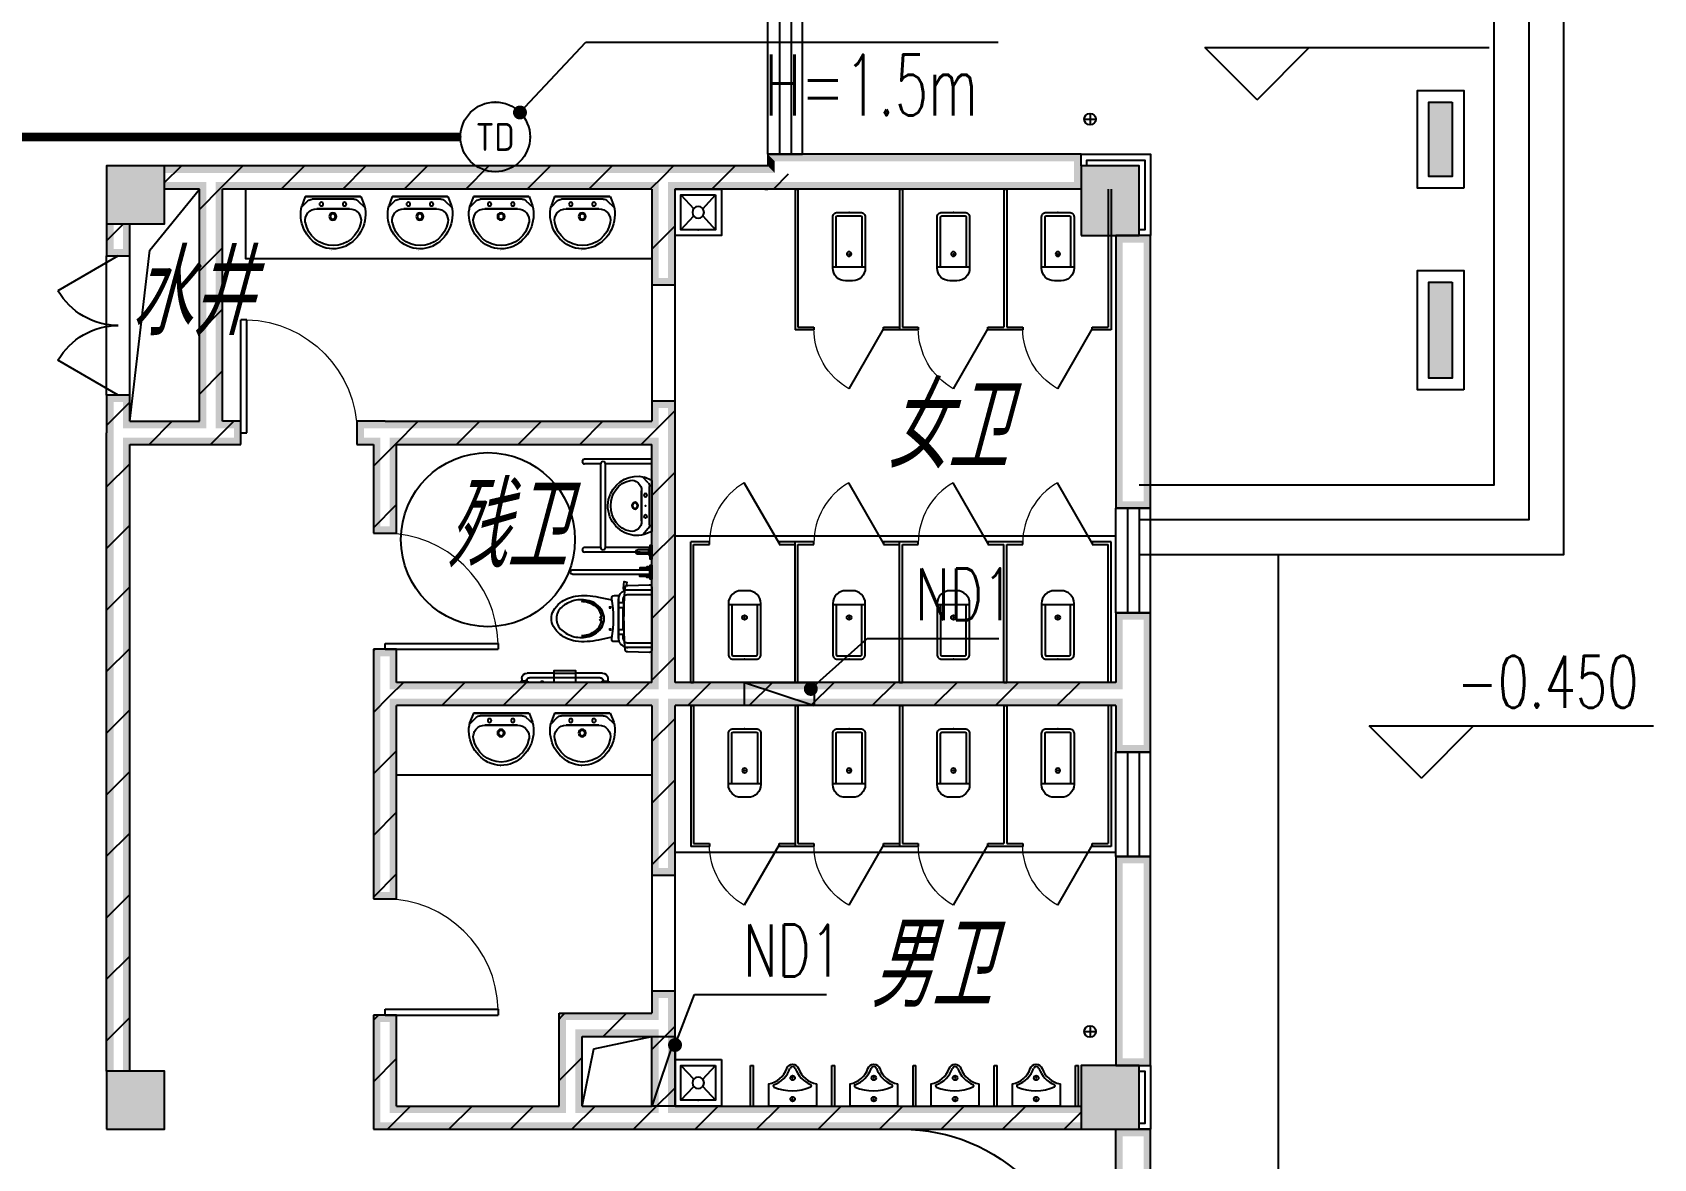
# Model space of a CAD drawing. Extents: x 1241380 to 1952554, y 1012187 to 1766051.
# Drawn here: x 1676225 to 1690201, y 1235769 to 1245471 of the extents above; entities that cross this region are included whole.
import ezdxf
from ezdxf.enums import TextEntityAlignment as Align

# ---------------------------------------------------------------- set-up
doc = ezdxf.new("R2010")
doc.units = 0
for name, color, linetype in [('1-建筑底图', 8, 'Continuous'), ('DIM-通讯', 3, 'Continuous'), ('EQUIP-通讯', 3, 'Continuous'), ('PUB_HATCH', 8, 'Continuous'), ('WIRE-综合布线', 5, 'Continuous'), ('厨卫', 252, 'Continuous'), ('排水', 153, 'Continuous')]:
    doc.layers.add(name, color=color, linetype=linetype)
doc.styles.add('_TCH_DIM', font='SIMPLEX', dxfattribs={"bigfont": 'GBCBIG'})
doc.styles.add('_TEL_ATTDEF', font='GBENOR', dxfattribs={"width": 0.8, "height": 3, "bigfont": 'GBCBIG'})
doc.styles.add('_TEL_DIM', font='SIMPLEX', dxfattribs={"width": 0.8, "height": 3.5, "bigfont": 'HZTXT'})
doc.styles.get("Standard").update_dxf_attribs({"font": 'gbeitc.shx', "bigfont": 'gbcbig.shx'})
doc.linetypes.add('JIEDI', pattern='A,1.25,-0.25,0.25,-0.25,0.625,["/",Standard,S=0.6,R=0,X=0,Y=-0.3],0.625,-0.25,0.25,-0.25', length=4)
pattern_1 = [(45, (-636285.87, -718395.4), (-265.16515, 265.16515), [])]

# ---------------------------------------------------------------- blocks, each defined once
blk = doc.blocks.new('$lvtry$00000202')
at = {"color": 0}
for p, q in [((-110, -40, 0), (-110, -470, 0)), ((100, -30, 0), (-100, -30, 0)), ((110, -470, 0), (110, -40, 0)), ((140, -470, 0), (-140, -470, 0))]:
    blk.add_line(p, q, dxfattribs=at)
at = {"color": 0, "elevation": 0}
blk.add_lwpolyline([(140, -40, 0.414214), (100, 0), (-100, 0, 0.414214), (-140, -40), (-140, -480, 0.414214), (-30, -590), (30, -590, 0.414214), (140, -480)], format="xyb", close=True, dxfattribs=at)
at = {"color": 0}
blk.add_circle((0, -359, 0), 20, dxfattribs=at)
for centre, start, end in [((-100, -40, 0), 90, 180), ((100, -40, 0), 0, 90)]:
    blk.add_arc(centre, 10, start, end, dxfattribs=at)
for p in [(0, 0, 0), (0, -359, 0)]:
    blk.add_point(p, dxfattribs=at)
blk = doc.blocks.new('$TCHSYS$APDOOR2D')
blk.add_line((0.5, 0), (0, 0.866))
at = {"lineweight": 13}
blk.add_arc((0.5, 0), 1, 120, 180, dxfattribs=at)
blk = doc.blocks.new('$lvtry$00000191')
for p, q in [((-150, -150), (-39, -269)), ((39, -269), (150, -150)), ((-150, -450), (-39, -331)), ((39, -331), (150, -450))]:
    blk.add_line(p, q)
for points in [[(200, -500), (200, -100), (-200, -100), (-200, -500)], [(150, -450), (150, -150), (-150, -150), (-150, -450)]]:
    blk.add_lwpolyline(points, close=True)
blk.add_circle((0, -300), 50)
blk.add_point((0, -150))
blk = doc.blocks.new('A$C1C523CE6')
at = {"layer": '厨卫'}
for p, q in [((302, 1130), (302, 958)), ((931, 1111), (931, 450, 0)), ((971, 1111), (931, 1111)), ((971, 450, 0), (971, 1111)), ((1105, 1102), (1090, 1117)), ((1160, 1117), (1145, 1102)), ((456, 884), (645, 884)), ((11, 760), (1, 760)), ((11, 700), (1, 700)), ((11, 700), (11, 760)), ((36, 750), (11, 750)), ((16, 710), (11, 710)), ((81, 705), (81, 475, 0)), ((467, 770), (444, 770)), ((456, 781), (456, 758)), ((634, 770), (657, 770)), ((645, 781), (645, 758)), ((41, 685), (41, 475, 0)), ((41, 475), (41, 285)), ((81, 285), (81, 475)), ((951, 430, 0), (951, 430, 0)), ((41, 285, 0), (41, 75, 0)), ((81, 285, 0), (81, 55, 0)), ((11, 60, 0), (1, 60, 0)), ((11, 0, 0), (1, 0, 0)), ((11, 60, 0), (11, 0, 0)), ((16, 50, 0), (11, 50, 0)), ((16, 50, 0), (11, 50, 0)), ((36, 10, 0), (11, 10, 0))]:
    blk.add_line(p, q, dxfattribs=at)
for points in [[(819, 1130), (282, 1130, 0.421203), (259, 1107), (264, 922, 0.384529), (285, 900, 0.020097), (551, 890, 0.020097), (816, 900, 0.384529), (837, 922), (842, 1107, 0.421203)], [(1125, 993), (1125, 993, 0.414214), (1145, 1013), (1145, 1102), (1105, 1102), (1105, 1013, 0.414214)], [(749, 844), (352, 844), (352, 807, 0.472458), (379, 784, -0.097656), (722, 784, 0.472458), (749, 807)], [(551, 307, -0.221073), (451, 353, -0.102493), (395, 459, -0.121565), (397, 590, -0.187395), (480, 701, -0.126952), (551, 719, -0.126952), (621, 701, -0.187395), (704, 590, -0.121565), (706, 459, -0.102493), (650, 353, -0.221073)]]:
    blk.add_lwpolyline(points, format="xyb", close=True, dxfattribs=at)
for points in [[(354, 895, -0.203745), (342, 924), (342, 1130)], [(747, 895, 0.203745), (759, 924), (759, 1130)], [(795, 898, 0.081906), (799, 924), (799, 1130)], [(302, 958), (302, 913), (302, 924, 0.081902), (306, 898)], [(306, 898, 0.32142), (382, 844), (719, 844, 0.300027), (793, 893)], [(352, 898, 0.216674), (382, 884), (414, 884)], [(687, 884), (719, 884, 0.194092), (747, 895)], [(793, 893, 0.019656), (795, 898)], [(390, 786), (366, 671, 0.088113), (356, 473, 0.124068), (415, 339, 0.086475), (483, 282, 0.130408), (551, 265, 0.130408), (618, 282, 0.086475), (686, 339, 0.124068), (745, 473, 0.088113), (735, 671), (712, 786)], [(404, 524, -0.134007), (437, 632, -0.213245), (522, 694, 0.668461), (518, 710, 0.205105), (426, 639, 0.136377), (394, 524)], [(707, 524, 0.136377), (675, 639, 0.205105), (583, 710, 0.668461), (579, 694, -0.213245), (664, 632, -0.134007), (697, 524)], [(556, 683), (569, 689, 0.801198), (570, 693, 0.05862), (551, 695, 0.05862), (531, 693, 0.801198), (532, 689), (545, 683)]]:
    blk.add_lwpolyline(points, format="xyb", dxfattribs=at)
for points in [[(891, 1130), (891, 1117), (1011, 1117), (1011, 1130)], [(1062, 1130), (1062, 1117), (1183, 1117), (1183, 1130)], [(913, 1087), (913, 1100), (905, 1100), (905, 1087)], [(926, 1027), (926, 1117), (913, 1117), (913, 1027)], [(975, 1027), (975, 1117), (989, 1117), (989, 1027)], [(989, 1087), (989, 1100), (997, 1100), (997, 1087)], [(456, 844), (456, 888), (414, 888), (414, 844)], [(645, 844), (645, 888), (687, 888), (687, 844)]]:
    blk.add_lwpolyline(points, close=True, dxfattribs=at)
for points in [[(780, 897), (814, 885), (869, 892), (866, 915), (834, 910)], [(1, 475), (101, 475), (101, 285), (1, 285)]]:
    blk.add_lwpolyline(points, dxfattribs=at)
at = {"layer": '厨卫', "const_width": 20}
blk.add_lwpolyline([(1, 174, 0.39926), (10, 184, 0.39926), (1, 194, 0.39926)], format="xyb", dxfattribs=at)
at = {"layer": '厨卫'}
for centre, radius, start, end in [((16, 685), 25, 0, 90), ((36, 705), 45, 0, 90), ((951, 450, 0), 20, 180.0006, 270.0006), ((951, 450, 0), 20, 269.9999, 0), ((16, 75, 0), 25, 270, 0), ((36, 55, 0), 45, 270, 0)]:
    blk.add_arc(centre, radius, start, end, dxfattribs=at)
blk = doc.blocks.new('x-cw$0$$lvtry$00000178')
for p, q in [((-240, 0), (-270, -79)), ((240, 0), (-240, 0)), ((-237, 0), (239, 0)), ((240, 0), (270, -79)), ((-213, -36), (-271, -91)), ((-179, -23), (181, -23)), ((-141, -105), (141, -105)), ((141, -105), (-141, -105)), ((217, -37), (274, -95))]:
    blk.add_line(p, q)
for centre, radius in [((-99, -65), 16.3), ((2, -172), 31.6), ((101, -65), 16.3)]:
    blk.add_circle(centre, radius)
at = {"lineweight": 13}
blk.add_circle((2, -172), 23, dxfattribs=at)
for centre, radius, start, end in [((28, -152), 307, 166.1751, 244.7296), ((-141, -205), 100, 90, 190.5602), ((-179, -73), 50, 90, 133.181), ((-28, -152), 307, 297.0639, 13.8249), ((141, -205), 100, 349.4398, 90), ((181, -73), 50, 44.5607, 90), ((0, -179), 243, 190.5602, 349.4398), ((0, -201), 250, 245.8071, 296.4628)]:
    blk.add_arc(centre, radius, start, end)
blk.add_point((1, -65, 0))
blk = doc.blocks.new('A$C581F44C0')
at = {"layer": '厨卫'}
for p, q in [((0, 600, 0), (0, 20, 0)), ((40, 600, 0), (0, 600, 0)), ((40, 600, 0), (40, 200, 0)), ((760, 600, 0), (760, 200, 0)), ((800, 600, 0), (760, 600, 0)), ((800, 600, 0), (800, 600, 0)), ((800, 500, 0), (800, 600, 0)), ((800, 500, 0), (800, 20, 0)), ((20, 180, 0), (20, 180, 0)), ((760, 200, 0), (40, 200, 0)), ((760, 160, 0), (40, 160, 0)), ((40, 160, 0), (40, 20, 0)), ((760, 160, 0), (760, 20, 0)), ((780, 180, 0), (780, 180, 0)), ((20, 0, 0), (20, 0, 0)), ((780, 0, 0), (780, 0, 0))]:
    blk.add_line(p, q, dxfattribs=at)
for centre, start, end in [((40, 180, 0), 90, 180), ((40, 180, 0), 180, 270), ((760, 180, 0), 0, 90), ((760, 180, 0), 270, 0), ((20, 20, 0), 180, 270), ((20, 20, 0), 270, 0), ((780, 20, 0), 180, 270), ((780, 20, 0), 270, 0)]:
    blk.add_arc(centre, 20, start, end, dxfattribs=at)
at = {"layer": '厨卫', "xscale": -0.9156193895870736, "yscale": 0.8407079646017699}
blk.add_blockref('x-cw$0$$lvtry$00000178', (402, 600), dxfattribs=at)
blk = doc.blocks.new('_E6')
for p, q in [((240, 0), (-240, 0)), ((-237, 0), (239, 0)), ((240, 0), (270, -79)), ((-213, -36), (-271, -91)), ((-240, 0), (-270, -79)), ((-179, -23), (181, -23)), ((141, -105), (-141, -105)), ((-141, -105), (141, -105)), ((217, -37), (274, -95))]:
    blk.add_line(p, q)
for centre, radius in [((-99, -65), 16.3), ((101, -65), 16.3), ((2, -172), 31.6), ((2, -172), 23)]:
    blk.add_circle(centre, radius)
for centre, radius, start, end in [((28, -152), 307, 166.1751, 244.7296), ((-141, -205), 100, 90, 190.5602), ((-179, -73), 50, 90, 133.181), ((-28, -152), 307, 297.0639, 13.8249), ((141, -205), 100, 349.4398, 90), ((181, -73), 50, 44.5607, 90), ((0, -179), 243, 190.5602, 349.4398), ((0, -201), 250, 245.8071, 296.4628), ((28, -152), 307, 266.589, 266.5936)]:
    blk.add_arc(centre, radius, start, end)
at = {"width": 0.8, "flags": 9}
for tag in ['XSIZE', 'YSIZE']:
    blk.add_attdef(tag, (0, 0), '', height=0.5, dxfattribs=at)
blk = doc.blocks.new('ng')
at = {"layer": '排水'}
for p, q in [((346041, 781408), (346041, 781308)), ((345991, 781358), (346091, 781358))]:
    blk.add_line(p, q, dxfattribs=at)
blk.add_circle((346041, 781358), 50, dxfattribs=at)
blk = doc.blocks.new('雨水管')
at = {"layer": '排水'}
for p in [(695245, -95028), (695245, -102889)]:
    blk.add_blockref('ng', p, dxfattribs=at)
blk = doc.blocks.new('_FZH')
blk.add_lwpolyline([(-0.5, -0.5), (0.5, -0.5), (0.5, 0.5), (-0.5, 0.5)], close=True)
at = {"layer": 'PUB_HATCH'}
blk.add_solid([(-0.5, -0.5), (0.5, -0.5), (-0.5, 0.5), (0.5, 0.5)], dxfattribs=at)
blk = doc.blocks.new('nd1')
blk.add_lwpolyline([(0, 200), (600, 200), (600, 0), (0, 0)], close=True)
blk.add_lwpolyline([(0, 0), (0, 200), (600, 0)])
blk.add_solid([(0, 0), (0, 200), (600, 0), (0, 0)])
blk = doc.blocks.new('$WINLIB2D$00000001')
at = {"color": 0}
for points in [[(-0.5, 0.5), (-0.5, -0.5)], [(-0.5, 0.5), (0.5, 0.5)], [(0.5, -0.5), (0.5, 0.5)], [(0.5, 0.1667), (-0.5, 0.1667)], [(0.5, -0.1667), (-0.5, -0.1667)], [(-0.5, -0.5), (0.5, -0.5)]]:
    blk.add_lwpolyline(points, dxfattribs=at)
blk = doc.blocks.new('$DorLib2D$00000001')
at = {"color": 0}
for p, q in [((0.45, 0.975), (0.5, 0.975)), ((0.45, 0), (0.45, 0.975)), ((0.5, 0), (0.5, 0.975)), ((0.5, 0), (0.45, 0))]:
    blk.add_line(p, q, dxfattribs=at)
at = {"color": 0, "lineweight": 13}
blk.add_arc((0.475, 0), 0.975, 91.4693, 180, dxfattribs=at)
blk = doc.blocks.new('$DorLib2D$00000231')
at = {"color": 0}
for p, q in [((-0.5, 0), (-0.25, 0.433)), ((0.5, 0), (0.25, 0.433))]:
    blk.add_line(p, q, dxfattribs=at)
for centre, start, end in [((-0.5, 0), 0, 60), ((0.5, 0), 120, 180)]:
    blk.add_arc(centre, 0.5, start, end, dxfattribs=at)
blk = doc.blocks.new('$lvtry$00000222')
at = {"color": 0, "elevation": 0}
blk.add_lwpolyline([(-205, -191), (-205, 0), (205, 0), (205, -191, 0.268068), (51, -323, -0.317765), (0, -360, -0.317765), (-51, -323, 0.268068)], format="xyb", close=True, dxfattribs=at)
at = {"color": 0}
for centre in [(0, -60, 0), (0, -242, 0)]:
    blk.add_circle(centre, 20, dxfattribs=at)
for centre, radius, start, end in [((5, -526, 0), 395, 66.6675, 114.1084), ((-152, -175, 0), 10, 114.1084, 248.1394), ((-243, -401, 0), 233, 19.2639, 68.1394), ((243, -401, 0), 233, 110.4941, 160.7361), ((158, -173, 0), 10, 290.4941, 66.6675), ((0, -316, 0), 24, 199.2639, 269.4998), ((0, -316, 0), 24, 270.5002, 340.7361)]:
    blk.add_arc(centre, radius, start, end, dxfattribs=at)
for p in [(0, -60, 0), (0, -242, 0)]:
    blk.add_point(p, dxfattribs=at)
blk = doc.blocks.new('1-一层建筑底图')
at = {"layer": '1-建筑底图'}
for points in [[(106600, 41650), (106100, 41650), (106160, 41590), (106540, 41590)], [(106100, 41650), (106100, 41150), (106160, 41210), (106160, 41590)], [(106600, 41150), (106600, 41650), (106540, 41590), (106540, 41210)], [(106600, 41650), (106600, 41590), (107000, 41590), (107000, 41650)], [(110900, 41650), (107000, 41650), (107000, 41590), (110900, 41590)], [(111800, 41650), (110900, 41650), (110900, 41590), (111860, 41590)], [(112100, 41750), (111800, 41750), (111860, 41690), (112040, 41690)], [(111800, 41750), (111800, 41650), (111860, 41590), (111860, 41690)], [(114500, 41750), (112100, 41750), (112040, 41690), (114500, 41690)], [(114500, 41450), (114500, 41750), (114440, 41750), (114440, 41450)], [(115000, 41650), (114500, 41650), (114560, 41590), (114940, 41590)], [(114500, 41650), (114500, 41050), (114560, 41110), (114560, 41590)], [(115000, 41050), (115000, 41650), (114940, 41590), (114940, 41110)], [(106600, 41510), (106600, 41450), (106900, 41450), (106960, 41510)], [(106900, 39450), (106900, 41450), (106960, 41510), (106960, 39390)], [(107100, 39450), (107100, 41450), (107040, 41510), (107040, 39390)], [(110800, 41450), (107100, 41450), (107040, 41510), (110860, 41510)], [(110800, 41450), (110800, 40624), (110860, 40684), (110860, 41510)], [(111000, 40624), (111000, 41450), (110940, 41510), (110940, 40684)], [(112000, 41450), (111000, 41450), (110940, 41510), (112000, 41510)], [(114500, 41450), (114500, 41510), (112000, 41510), (112000, 41450)], [(106100, 41150), (106600, 41150), (106540, 41210), (106160, 41210)], [(106160, 41150), (106100, 41150), (106100, 40875), (106160, 40935)], [(106300, 41150), (106240, 41150), (106240, 40935), (106300, 40875)], [(114500, 41050), (115000, 41050), (114940, 41110), (114560, 41110)], [(114800, 41050), (114800, 38700), (114860, 38760), (114860, 40990)], [(115100, 41050), (114800, 41050), (114860, 40990), (115040, 40990)], [(115100, 38700), (115100, 41050), (115040, 40990), (115040, 38760)], [(106100, 40875), (106300, 40875), (106240, 40935), (106160, 40935)], [(110800, 40624), (111000, 40624), (110940, 40684), (110860, 40684)], [(106300, 39675), (106100, 39675), (106160, 39615), (106240, 39615)], [(106100, 39675), (106100, 39350), (106160, 39350), (106160, 39615)], [(106300, 39450), (106300, 39675), (106240, 39615), (106240, 39390)], [(111000, 39624), (110800, 39624), (110860, 39564), (110940, 39564)], [(110800, 39624), (110800, 39450), (110860, 39390), (110860, 39564)], [(111000, 39350), (111000, 39624), (110940, 39564), (110940, 39350)], [(106300, 39450), (106900, 39450), (106960, 39390), (106240, 39390)], [(107258, 39450), (107100, 39450), (107040, 39390), (107198, 39390)], [(107258, 39250), (107258, 39450), (107198, 39390), (107198, 39310)], [(108500, 39450), (108258, 39450), (108318, 39390), (108500, 39390)], [(108258, 39450), (108258, 39250), (108318, 39310), (108318, 39390)], [(108500, 39450), (110800, 39450), (110860, 39390), (108500, 39390)], [(106100, 33850), (106160, 33850), (106160, 39350), (106100, 39350)], [(106300, 39250), (107000, 39250), (107000, 39310), (106240, 39310)], [(106240, 33850), (106300, 33850), (106300, 39250), (106240, 39310)], [(107000, 39250), (107258, 39250), (107198, 39310), (107000, 39310)], [(108258, 39250), (108400, 39250), (108460, 39310), (108318, 39310)], [(108400, 39250), (108400, 38486), (108460, 38546), (108460, 39310)], [(108600, 39250), (110800, 39250), (110860, 39310), (108540, 39310)], [(108600, 38486), (108600, 39250), (108540, 39310), (108540, 38546)], [(110800, 37200), (110800, 39250), (110860, 39310), (110860, 37140)], [(111000, 37200), (111000, 39350), (110940, 39350), (110940, 37140)], [(114800, 38700), (115100, 38700), (115040, 38760), (114860, 38760)], [(108400, 38486), (108600, 38486), (108540, 38546), (108460, 38546)], [(115100, 37800), (114800, 37800), (114860, 37740), (115040, 37740)], [(114800, 37800), (114800, 37200), (114860, 37140), (114860, 37740)], [(115100, 37100), (115100, 37800), (115040, 37740), (115040, 37100)], [(108600, 37486), (108400, 37486), (108460, 37426), (108540, 37426)], [(108400, 37486), (108400, 37100), (108460, 37100), (108460, 37426)], [(108600, 37200), (108600, 37486), (108540, 37426), (108540, 37140)], [(110800, 37200), (108600, 37200), (108540, 37140), (110860, 37140)], [(114800, 37200), (111000, 37200), (110940, 37140), (114860, 37140)], [(108400, 37100), (108400, 35334), (108460, 35394), (108460, 37100)], [(108600, 35334), (108600, 37000), (108540, 37060), (108540, 35394)], [(110800, 37000), (108600, 37000), (108540, 37060), (110860, 37060)], [(110800, 37000), (110800, 35540), (110860, 35600), (110860, 37060)], [(111000, 35540), (111000, 37000), (110940, 37060), (110940, 35600)], [(114800, 37000), (111000, 37000), (110940, 37060), (114860, 37060)], [(114800, 37000), (114800, 36600), (114860, 36660), (114860, 37060)], [(115100, 36600), (115100, 37100), (115040, 37100), (115040, 36660)], [(114800, 36600), (115100, 36600), (115040, 36660), (114860, 36660)], [(115100, 35700), (114800, 35700), (114860, 35640), (115040, 35640)], [(114800, 35700), (114800, 33900), (114860, 33960), (114860, 35640)], [(115100, 33900), (115100, 35700), (115040, 35640), (115040, 33960)], [(110800, 35540), (111000, 35540), (110940, 35600), (110860, 35600)], [(108400, 35334), (108600, 35334), (108540, 35394), (108460, 35394)], [(111000, 34540), (110800, 34540), (110860, 34480), (110940, 34480)], [(110800, 34540), (110800, 34350), (110860, 34290), (110860, 34480)], [(111000, 34250), (111000, 34540), (110940, 34480), (110940, 34250)], [(108600, 34334), (108400, 34334), (108460, 34274), (108540, 34274)], [(108400, 34334), (108400, 33350), (108460, 33410), (108460, 34274)], [(108600, 33550), (108600, 34334), (108540, 34274), (108540, 33490)], [(110000, 33550), (110000, 34350), (110060, 34290), (110060, 33490)], [(110000, 34350), (110800, 34350), (110860, 34290), (110060, 34290)], [(111000, 33550), (111000, 34250), (110940, 34250), (110940, 33490)], [(110200, 33550), (110200, 34150), (110140, 34210), (110140, 33490)], [(110200, 34150), (110800, 34150), (110860, 34210), (110140, 34210)], [(110800, 33550), (110800, 34150), (110860, 34210), (110860, 33490)], [(106600, 33850), (106100, 33850), (106160, 33790), (106540, 33790)], [(106100, 33850), (106100, 33350), (106160, 33410), (106160, 33790)], [(106600, 33350), (106600, 33850), (106540, 33790), (106540, 33410)], [(115000, 33900), (114500, 33900), (114560, 33840), (114940, 33840)], [(114500, 33900), (114500, 33350), (114560, 33410), (114560, 33840)], [(114800, 33900), (115100, 33900), (115040, 33960), (114860, 33960)], [(115000, 33350), (115000, 33900), (114940, 33840), (114940, 33410)], [(108600, 33550), (110000, 33550), (110060, 33490), (108540, 33490)], [(110200, 33550), (110800, 33550), (110860, 33490), (110140, 33490)], [(114500, 33490), (114500, 33550), (111000, 33550), (110940, 33490)], [(106100, 33350), (106600, 33350), (106540, 33410), (106160, 33410)], [(108400, 33350), (110100, 33350), (110100, 33410), (108460, 33410)], [(110100, 33350), (110900, 33350), (110900, 33410), (110100, 33410)], [(114500, 33350), (114500, 33410), (110900, 33410), (110900, 33350)], [(114500, 33350), (115000, 33350), (114940, 33410), (114560, 33410)], [(114800, 30500), (114860, 30500), (114860, 33350), (114800, 33350)], [(115000, 33350), (114800, 33350), (114800, 33290), (115100, 33290), (115100, 33350)], [(115100, 30500), (115100, 33350), (115040, 33350), (115040, 30500)]]:
    blk.add_hatch(color=8, dxfattribs=at).paths.add_polyline_path(points)
h = blk.add_hatch(dxfattribs=at)
h.set_pattern_fill('普通砖', color=8, scale=150, style=0)
h.set_pattern_definition(pattern_1)
h.paths.add_polyline_path([(106600, 41650), (106600, 41450), (106900, 41450), (106960, 41510), (107000, 41517), (107000, 41650)])
h = blk.add_hatch(dxfattribs=at)
h.set_pattern_fill('普通砖', color=8, scale=150, style=0)
h.set_pattern_definition(pattern_1)
h.paths.add_polyline_path([(110900, 41517), (110900, 41650), (107000, 41650), (107000, 41517), (107040, 41510), (107100, 41450), (110800, 41450), (110860, 41510)])
h = blk.add_hatch(dxfattribs=at)
h.set_pattern_fill('普通砖', color=8, scale=150, style=0)
h.set_pattern_definition(pattern_1)
h.paths.add_polyline_path([(111967, 41617), (111860, 41590), (111800, 41650), (110900, 41650), (110900, 41517), (110940, 41510), (111000, 41450), (112000, 41450), (112000, 41510)])
h = blk.add_hatch(dxfattribs=at)
h.set_pattern_fill('普通砖', color=8, scale=150, style=0)
h.set_pattern_definition(pattern_1)
h.paths.add_polyline_path([(107000, 39383), (107040, 39390), (107100, 39450), (107100, 41450), (107040, 41510), (107000, 41517), (106960, 41510), (106900, 41450), (106900, 39450), (106960, 39390)])
h = blk.add_hatch(dxfattribs=at)
h.set_pattern_fill('普通砖', color=8, scale=150, style=0)
h.set_pattern_definition(pattern_1)
h.paths.add_polyline_path([(110860, 41510), (110800, 41450), (110800, 40624), (111000, 40624), (111000, 41450), (110940, 41510), (110900, 41517)])
h = blk.add_hatch(dxfattribs=at)
h.set_pattern_fill('普通砖', color=8, scale=150, style=0)
h.set_pattern_definition(pattern_1)
h.paths.add_polyline_path([(106300, 41150), (106100, 41150), (106100, 40875), (106300, 40875)])
h = blk.add_hatch(dxfattribs=at)
h.set_pattern_fill('普通砖', color=8, scale=150, style=0)
h.set_pattern_definition(pattern_1)
h.paths.add_polyline_path([(106240, 39390), (106300, 39450), (106300, 39675), (106100, 39675), (106100, 39350), (106233, 39350)])
h = blk.add_hatch(dxfattribs=at)
h.set_pattern_fill('普通砖', color=8, scale=150, style=0)
h.set_pattern_definition(pattern_1)
h.paths.add_polyline_path([(110867, 39350), (111000, 39350), (111000, 39624), (110800, 39624), (110800, 39450), (110860, 39390)])
h = blk.add_hatch(dxfattribs=at)
h.set_pattern_fill('普通砖', color=8, scale=150, style=0)
h.set_pattern_definition(pattern_1)
h.paths.add_polyline_path([(106233, 39350), (106240, 39310), (106300, 39250), (107000, 39250), (107000, 39383), (106960, 39390), (106900, 39450), (106300, 39450), (106240, 39390)])
h = blk.add_hatch(dxfattribs=at)
h.set_pattern_fill('普通砖', color=8, scale=150, style=0)
h.set_pattern_definition(pattern_1)
h.paths.add_polyline_path([(107000, 39383), (107000, 39250), (107258, 39250), (107258, 39450), (107100, 39450), (107040, 39390)])
h = blk.add_hatch(dxfattribs=at)
h.set_pattern_fill('普通砖', color=8, scale=150, style=0)
h.set_pattern_definition(pattern_1)
h.paths.add_polyline_path([(108500, 39317), (108500, 39450), (108258, 39450), (108258, 39250), (108400, 39250), (108460, 39310)])
h = blk.add_hatch(dxfattribs=at)
h.set_pattern_fill('普通砖', color=8, scale=150, style=0)
h.set_pattern_definition(pattern_1)
h.paths.add_polyline_path([(108500, 39317), (108540, 39310), (108600, 39250), (110800, 39250), (110860, 39310), (110867, 39350), (110860, 39390), (110800, 39450), (108500, 39450)])
h = blk.add_hatch(dxfattribs=at)
h.set_pattern_fill('普通砖', color=8, scale=150, style=0)
h.set_pattern_definition(pattern_1)
h.paths.add_polyline_path([(106100, 33850), (106300, 33850), (106300, 39250), (106240, 39310), (106233, 39350), (106100, 39350)])
h = blk.add_hatch(dxfattribs=at)
h.set_pattern_fill('普通砖', color=8, scale=150, style=0)
h.set_pattern_definition(pattern_1)
h.paths.add_polyline_path([(108460, 39310), (108400, 39250), (108400, 38486), (108600, 38486), (108600, 39250), (108540, 39310), (108500, 39317)])
h = blk.add_hatch(dxfattribs=at)
h.set_pattern_fill('普通砖', color=8, scale=150, style=0)
h.set_pattern_definition(pattern_1)
h.paths.add_polyline_path([(110900, 37100), (111000, 37200), (111000, 39350), (110867, 39350), (110860, 39310), (110800, 39250), (110800, 37200)])
h = blk.add_hatch(dxfattribs=at)
h.set_pattern_fill('普通砖', color=8, scale=150, style=0)
h.set_pattern_definition(pattern_1)
h.paths.add_polyline_path([(108540, 37140), (108600, 37200), (108600, 37486), (108400, 37486), (108400, 37100), (108533, 37100)])
h = blk.add_hatch(dxfattribs=at)
h.set_pattern_fill('普通砖', color=8, scale=150, style=0)
h.set_pattern_definition(pattern_1)
h.paths.add_polyline_path([(110900, 37100), (110800, 37200), (108600, 37200), (108540, 37140), (108533, 37100), (108540, 37060), (108600, 37000), (110800, 37000)])
h = blk.add_hatch(dxfattribs=at)
h.set_pattern_fill('普通砖', color=8, scale=150, style=0)
h.set_pattern_definition(pattern_1)
h.paths.add_polyline_path([(114900, 37100), (114800, 37200), (111000, 37200), (110900, 37100), (111000, 37000), (114800, 37000)])
h = blk.add_hatch(dxfattribs=at)
h.set_pattern_fill('普通砖', color=8, scale=150, style=0)
h.set_pattern_definition(pattern_1)
h.paths.add_polyline_path([(108533, 37100), (108400, 37100), (108400, 35334), (108600, 35334), (108600, 37000), (108540, 37060)])
h = blk.add_hatch(dxfattribs=at)
h.set_pattern_fill('普通砖', color=8, scale=150, style=0)
h.set_pattern_definition(pattern_1)
h.paths.add_polyline_path([(110900, 37100), (110800, 37000), (110800, 35540), (111000, 35540), (111000, 37000)])
h = blk.add_hatch(dxfattribs=at)
h.set_pattern_fill('普通砖', color=8, scale=150, style=0)
h.set_pattern_definition(pattern_1)
h.paths.add_polyline_path([(110867, 34250), (111000, 34250), (111000, 34540), (110800, 34540), (110800, 34350), (110860, 34290)])
h = blk.add_hatch(dxfattribs=at)
h.set_pattern_fill('普通砖', color=8, scale=150, style=0)
h.set_pattern_definition(pattern_1)
h.paths.add_polyline_path([(108400, 33350), (108600, 33550), (108600, 34334), (108400, 34334)])
h = blk.add_hatch(dxfattribs=at)
h.set_pattern_fill('普通砖', color=8, scale=150, style=0)
h.set_pattern_definition(pattern_1)
h.paths.add_polyline_path([(110100, 33483), (110140, 33490), (110200, 33550), (110200, 34150), (110000, 34350), (110000, 33550), (110060, 33490)])
h = blk.add_hatch(dxfattribs=at)
h.set_pattern_fill('普通砖', color=8, scale=150, style=0)
h.set_pattern_definition(pattern_1)
h.paths.add_polyline_path([(110000, 34350), (110200, 34150), (110800, 34150), (110860, 34210), (110867, 34250), (110860, 34290), (110800, 34350)])
h = blk.add_hatch(dxfattribs=at)
h.set_pattern_fill('普通砖', color=8, scale=150, style=0)
h.set_pattern_definition(pattern_1)
h.paths.add_polyline_path([(110900, 33483), (110940, 33490), (111000, 33550), (111000, 34250), (110867, 34250), (110860, 34210), (110800, 34150), (110800, 33550), (110860, 33490)])
h = blk.add_hatch(dxfattribs=at)
h.set_pattern_fill('普通砖', color=8, scale=150, style=0)
h.set_pattern_definition(pattern_1)
h.paths.add_polyline_path([(108600, 33550), (108400, 33350), (110100, 33350), (110100, 33483), (110060, 33490), (110000, 33550)])
h = blk.add_hatch(dxfattribs=at)
h.set_pattern_fill('普通砖', color=8, scale=150, style=0)
h.set_pattern_definition(pattern_1)
h.paths.add_polyline_path([(110100, 33483), (110100, 33350), (110900, 33350), (110900, 33483), (110860, 33490), (110800, 33550), (110200, 33550), (110140, 33490)])
h = blk.add_hatch(dxfattribs=at)
h.set_pattern_fill('普通砖', color=8, scale=150, style=0)
h.set_pattern_definition(pattern_1)
h.paths.add_polyline_path([(114500, 33350), (114500, 33550), (111000, 33550), (110940, 33490), (110900, 33483), (110900, 33350)])
at = {"layer": '1-建筑底图', "color": 8}
for p, q in [((116018, 42219), (115568, 42669)), ((115568, 42669), (118019, 42669)), ((116018, 42219), (116468, 42669)), ((107000, 41650), (106600, 41650)), ((110900, 41650), (107000, 41650)), ((111800, 41650), (110900, 41650)), ((112100, 41750), (111800, 41750)), ((111800, 41750), (111800, 41650)), ((114500, 41750), (112100, 41750)), ((114500, 41650), (114500, 41750)), ((106900, 41450), (106600, 41450)), ((106900, 39450), (106900, 41450)), ((107100, 39450), (107100, 41450)), ((110800, 41450), (107100, 41450)), ((110800, 41450), (110800, 40624)), ((111000, 40624), (111000, 41450)), ((112000, 41450), (111000, 41450)), ((111775, 41450), (111800, 41450)), ((114500, 41450), (112000, 41450)), ((112035, 41450), (112035, 40237)), ((112035, 41450), (112035, 40237)), ((112035, 41450), (112060, 41450)), ((112060, 41450), (112060, 40262)), ((112060, 41450), (112060, 40262)), ((112935, 41450), (112935, 40237)), ((112935, 41450), (112960, 41450)), ((112960, 41450), (112960, 40262)), ((113835, 41450), (113835, 40262)), ((113835, 41450), (113860, 41450)), ((113860, 41450), (113860, 40262)), ((114735, 41450), (114735, 40262)), ((114760, 41450), (114760, 40237)), ((106100, 41150), (106100, 40875)), ((106300, 40875), (106300, 41150)), ((114800, 41050), (114800, 38700)), ((115100, 41050), (114800, 41050)), ((115100, 38700), (115100, 41050)), ((106100, 39675), (106100, 40875)), ((106100, 40875), (106300, 40875)), ((106300, 39675), (106300, 40875)), ((110800, 40624), (111000, 40624)), ((110800, 40624), (110800, 39624)), ((111000, 39624), (111000, 40624)), ((112060, 40262), (112197, 40262)), ((112197, 40262), (112197, 40237)), ((112797, 40262), (112935, 40262)), ((112797, 40237), (112797, 40262)), ((112960, 40262), (113097, 40262)), ((113097, 40262), (113097, 40237)), ((113697, 40237), (113697, 40262)), ((113697, 40262), (113835, 40262)), ((113860, 40262), (113997, 40262)), ((113997, 40262), (113997, 40237)), ((114597, 40237), (114597, 40262)), ((114597, 40262), (114735, 40262)), ((112197, 40237), (112035, 40237)), ((112947, 40237), (112797, 40237)), ((113097, 40237), (112935, 40237)), ((113847, 40237), (113697, 40237)), ((113997, 40237), (113847, 40237)), ((114760, 40237), (114597, 40237)), ((106300, 39675), (106100, 39675)), ((106100, 39675), (106100, 39350)), ((106300, 39450), (106300, 39675)), ((111000, 39624), (110800, 39624)), ((110800, 39624), (110800, 39450)), ((111000, 39350), (111000, 39624)), ((106300, 39450), (106900, 39450)), ((107258, 39450), (107100, 39450)), ((107258, 39250), (107258, 39450)), ((108500, 39450), (108258, 39450)), ((108258, 39450), (108258, 39250)), ((108500, 39450), (110800, 39450)), ((106100, 33850), (106100, 39350)), ((111000, 37200), (111000, 39350)), ((106300, 39250), (107000, 39250)), ((106300, 33850), (106300, 39250)), ((107000, 39250), (107258, 39250)), ((108258, 39250), (108400, 39250)), ((108400, 39250), (108400, 38486)), ((108600, 39250), (110800, 39250)), ((108600, 38486), (108600, 39250)), ((110800, 37200), (110800, 39250)), ((114800, 38700), (115100, 38700)), ((108400, 38486), (108600, 38486)), ((111297, 38412), (111135, 38412)), ((111135, 37200), (111135, 38412)), ((111135, 37200), (111135, 38412)), ((111160, 38387), (111297, 38387)), ((111160, 37200), (111160, 38387)), ((111160, 37200), (111160, 38387)), ((111297, 38387), (111297, 38412)), ((112047, 38412), (111897, 38412)), ((111897, 38412), (111897, 38387)), ((111897, 38387), (112035, 38387)), ((112197, 38412), (112035, 38412)), ((112035, 37200), (112035, 38412)), ((112035, 37200), (112035, 38412)), ((112060, 38387), (112197, 38387)), ((112060, 37200), (112060, 38387)), ((112060, 37200), (112060, 38387)), ((112197, 38387), (112197, 38412)), ((112947, 38412), (112797, 38412)), ((112797, 38412), (112797, 38387)), ((112797, 38387), (112935, 38387)), ((113097, 38412), (112935, 38412)), ((112935, 37200), (112935, 38412)), ((112960, 38387), (113097, 38387)), ((112960, 37200), (112960, 38387)), ((113097, 38387), (113097, 38412)), ((113847, 38412), (113697, 38412)), ((113697, 38412), (113697, 38387)), ((113697, 38387), (113835, 38387)), ((113835, 37200), (113835, 38387)), ((113997, 38412), (113847, 38412)), ((113860, 37200), (113860, 38387)), ((113860, 38387), (113997, 38387)), ((113997, 38387), (113997, 38412)), ((114760, 38412), (114597, 38412)), ((114597, 38412), (114597, 38387)), ((114597, 38387), (114735, 38387)), ((114735, 37200), (114735, 38387)), ((114760, 37200), (114760, 38412)), ((115100, 37800), (114800, 37800)), ((114800, 37800), (114800, 37200)), ((115100, 37100), (115100, 37800)), ((108600, 37486), (108400, 37486)), ((108400, 37486), (108400, 37100)), ((108600, 37200), (108600, 37486)), ((112171, 37144), (112657, 37579)), ((112657, 37579), (113792, 37579)), ((110800, 37200), (108600, 37200)), ((114800, 37200), (111000, 37200)), ((111135, 37200), (111160, 37200)), ((112035, 37200), (112060, 37200)), ((112035, 37200), (112060, 37200)), ((112935, 37200), (112960, 37200)), ((113835, 37200), (113860, 37200)), ((108400, 37100), (108400, 35334)), ((115100, 36600), (115100, 37100)), ((108600, 35334), (108600, 37000)), ((110800, 37000), (108600, 37000)), ((110800, 37000), (110800, 35540)), ((111000, 35540), (111000, 37000)), ((114800, 37000), (111000, 37000)), ((111135, 37000), (111135, 35787)), ((111135, 37000), (111135, 35787)), ((111135, 37000), (111160, 37000)), ((111160, 37000), (111160, 35812)), ((111160, 37000), (111160, 35812)), ((112035, 37000), (112035, 35787)), ((112035, 37000), (112035, 35787)), ((112035, 37000), (112060, 37000)), ((112060, 37000), (112060, 35812)), ((112060, 37000), (112060, 35812)), ((112935, 37000), (112935, 35787)), ((112935, 37000), (112960, 37000)), ((112960, 37000), (112960, 35812)), ((113835, 37000), (113835, 35812)), ((113835, 37000), (113860, 37000)), ((113860, 37000), (113860, 35812)), ((114735, 37000), (114735, 35812)), ((114760, 37000), (114760, 35787)), ((114800, 37000), (114800, 36600)), ((117435, 36375), (116985, 36825)), ((116985, 36825), (119436, 36825)), ((117435, 36375), (117885, 36825)), ((114800, 36600), (115100, 36600)), ((111297, 35787), (111135, 35787)), ((111160, 35812), (111297, 35812)), ((111297, 35812), (111297, 35787)), ((111897, 35812), (112035, 35812)), ((111897, 35787), (111897, 35812)), ((112047, 35787), (111897, 35787)), ((112197, 35787), (112035, 35787)), ((112060, 35812), (112197, 35812)), ((112197, 35812), (112197, 35787)), ((112797, 35812), (112935, 35812)), ((112797, 35787), (112797, 35812)), ((112947, 35787), (112797, 35787)), ((113097, 35787), (112935, 35787)), ((112960, 35812), (113097, 35812)), ((113097, 35812), (113097, 35787)), ((113697, 35787), (113697, 35812)), ((113697, 35812), (113835, 35812)), ((113847, 35787), (113697, 35787)), ((113997, 35787), (113847, 35787)), ((113860, 35812), (113997, 35812)), ((113997, 35812), (113997, 35787)), ((114597, 35787), (114597, 35812)), ((114597, 35812), (114735, 35812)), ((114760, 35787), (114597, 35787)), ((115100, 35700), (114800, 35700)), ((114800, 35700), (114800, 33900)), ((115100, 33900), (115100, 35700)), ((110800, 35540), (111000, 35540)), ((110800, 35540), (110800, 34540)), ((111000, 34540), (111000, 35540)), ((108400, 35334), (108600, 35334)), ((111000, 34540), (110800, 34540)), ((110800, 34540), (110800, 34350)), ((111000, 34250), (111000, 34540)), ((111000, 34076), (111167, 34510)), ((111167, 34510), (112307, 34510)), ((108600, 34334), (108400, 34334)), ((108400, 34334), (108400, 33350)), ((108600, 33550), (108600, 34334)), ((110000, 33550), (110000, 34350)), ((110000, 34350), (110800, 34350)), ((111000, 33550), (111000, 34250)), ((110200, 33550), (110200, 34150)), ((110200, 34150), (110800, 34150)), ((110800, 33550), (110800, 34150)), ((111652, 33550), (111652, 33900)), ((111652, 33900), (111677, 33900)), ((111677, 33550), (111677, 33900)), ((112352, 33550), (112352, 33900)), ((112352, 33900), (112377, 33900)), ((112377, 33550), (112377, 33900)), ((113052, 33550), (113052, 33900)), ((113052, 33900), (113077, 33900)), ((113077, 33550), (113077, 33900)), ((113752, 33550), (113752, 33900)), ((113752, 33900), (113777, 33900)), ((113777, 33550), (113777, 33900)), ((114452, 33550), (114452, 33900)), ((114452, 33900), (114477, 33900)), ((114477, 33550), (114477, 33900)), ((114800, 33900), (115100, 33900)), ((108600, 33550), (110000, 33550)), ((110200, 33550), (110800, 33550)), ((111000, 33550), (114500, 33550)), ((111652, 33550), (111677, 33550)), ((112352, 33550), (112377, 33550)), ((113052, 33550), (113077, 33550)), ((113752, 33550), (113777, 33550)), ((114452, 33550), (114477, 33550)), ((108400, 33350), (110100, 33350)), ((110100, 33350), (110900, 33350)), ((110900, 33350), (114500, 33350)), ((111752, 33350), (111777, 33350)), ((114800, 30500), (114800, 33350)), ((115000, 33350), (115100, 33350)), ((115100, 30500), (115100, 33350))]:
    blk.add_line(p, q, dxfattribs=at)
for points in [[(117400, 52300), (118660, 52300), (118660, 38300), (115000, 38300)], [(117400, 52000), (118360, 52000), (118360, 38600), (115000, 38600)], [(115000, 51700), (118060, 51700), (118060, 38900), (115000, 38900)], [(114500, 41650), (114500, 41750), (115100, 41750), (115100, 41050), (115000, 41050)], [(114550, 41650), (114550, 41700), (115050, 41700), (115050, 41100), (115000, 41100)], [(106300, 39450), (106471, 40923), (106900, 41450)], [(110800, 41450), (110800, 40850), (107300, 40850), (107300, 41450)], [(111000, 38462), (114800, 38462)], [(116200, 38300), (116200, 28700), (106900, 28700), (106900, 21650)], [(110800, 37000), (110800, 36400), (108600, 36400), (108600, 37000)], [(111000, 35737), (114800, 35737)], [(110200, 33550), (110299, 34044), (110800, 34150)], [(115000, 33900), (115100, 33900), (115100, 33350), (115000, 33350)], [(115000, 33850), (115050, 33850), (115050, 33400), (115000, 33400)]]:
    blk.add_lwpolyline(points, dxfattribs=at)
for points in [[(117800, 41458), (117400, 41458), (117400, 42299), (117800, 42299)], [(117800, 39721), (117400, 39721), (117400, 40750), (117800, 40750)]]:
    blk.add_lwpolyline(points, close=True, dxfattribs=at)
at = {"layer": '1-建筑底图', "color": 8, "const_width": 60}
for points in [[(112148, 37124, 1), (112193, 37164, 1)], [(110989, 34048, 1), (111011, 34104, 1)]]:
    blk.add_lwpolyline(points, format="xyb", close=True, dxfattribs=at)
at = {"layer": '1-建筑底图', "color": 8}
blk.add_lwpolyline([(112960, 33350, -0.414214), (114490, 31820)], format="xyb", dxfattribs=at)
blk.add_circle((109387, 38430), 750, dxfattribs=at)
for name, p in [('雨水管', (-926708, -644277)), ('nd1', (111600, 37000))]:
    blk.add_blockref(name, p, dxfattribs=at)
for name, p, xscale, yscale, zscale, rotation in [('$WINLIB2D$00000001', (111950, 42500), 1500, 300, 1500, 90), ('_FZH', (117600, 41879), -641.6984140200075, 199.9999999543652, 199.9999999543652, 90.00000002860553), ('_FZH', (106350, 41400), 500.0007197007071, 499.999999896856, 499.999999896856, 1.611495437711071e-08), ('_FZH', (114750, 41350), 500.0007199818501, 599.9999999527354, 599.9999999527354, 1.608827398002294e-08), ('$DorLib2D$00000231', (106200, 40275), -1200, 1200, 200, 90), ('_FZH', (117600, 40235), -829.2734779978637, 199.9999999922002, 199.9999999922002, 89.99999999972653), ('$TCHSYS$APDOOR2D', (112497, 40250), 600, -600, 25, 359.9999996005319), ('$TCHSYS$APDOOR2D', (113397, 40250), 600, -600, 25, 359.9999996005319), ('$TCHSYS$APDOOR2D', (114297, 40250), 600, -600, 25, 359.9999994133979), ('$TCHSYS$APDOOR2D', (111597, 38400), -600, -600, 25, 180.0000003994682), ('$TCHSYS$APDOOR2D', (112497, 38400), -600, -600, 25, 180.0000003994682), ('$TCHSYS$APDOOR2D', (113397, 38400), -600, -600, 25, 180.0000003994682), ('$TCHSYS$APDOOR2D', (114297, 38400), -600, -600, 25, 180.0000005866021), ('$WINLIB2D$00000001', (114950, 38250), 900, 300, 900, 89.99999999959135), ('$DorLib2D$00000001', (108500, 37986), 1000, 1000, 1000, 269.9999999842052), ('$WINLIB2D$00000001', (114950, 36150), 900, 300, 900, 90), ('$TCHSYS$APDOOR2D', (111597, 35800), 600, -600, 25, 359.9999996005319), ('$TCHSYS$APDOOR2D', (112497, 35800), 600, -600, 25, 359.9999996005319), ('$TCHSYS$APDOOR2D', (113397, 35800), 600, -600, 25, 359.9999996005319), ('$TCHSYS$APDOOR2D', (114297, 35800), 600, -600, 25, 359.9999994133979), ('$DorLib2D$00000001', (108500, 34834), 1000, 1000, 1000, 269.9999999842055), ('_FZH', (106350, 33600), 500.0007197007071, 499.999999896856, 499.999999896856, 1.611495437711071e-08), ('_FZH', (114750, 33625), 500.0007198876701, 550.0000000536675, 550.0000000536675, 1.611495437108492e-08)]:
    blk.add_blockref(name, p, dxfattribs=dict(at, xscale=xscale, yscale=yscale, zscale=zscale, rotation=rotation))
at = {"layer": '1-建筑底图', "color": 8, "xscale": -1}
for name, p, rotation in [('_E6', (108052, 41386), 359.9999999963966), ('_E6', (108802, 41386), 359.9999999963966), ('_E6', (109502, 41386), 359.9999999963966), ('_E6', (110202, 41386), 359.9999999963966), ('$lvtry$00000202', (112500, 41250), 5.866130781129185e-07), ('$lvtry$00000202', (113400, 41250), 5.866130781129185e-07), ('$lvtry$00000202', (114300, 41250), 5.866130781129185e-07), ('A$C1C523CE6', (109670, 37199), 270), ('$lvtry$00000202', (111600, 36800), 5.866130781129185e-07), ('$lvtry$00000202', (112500, 36800), 5.866130781129185e-07), ('$lvtry$00000202', (113400, 36800), 5.866130781129185e-07), ('$lvtry$00000202', (114300, 36800), 5.866130781129185e-07)]:
    blk.add_blockref(name, p, dxfattribs=dict(at, rotation=rotation))
at = {"layer": '1-建筑底图', "color": 8, "yscale": -1}
for p in [(111200, 40950), (111200, 33450)]:
    blk.add_blockref('$lvtry$00000191', p, dxfattribs=at)
at = {"layer": '1-建筑底图', "color": 8, "xscale": -1000, "yscale": 1000, "zscale": -1000}
blk.add_blockref('$DorLib2D$00000001', (107758, 39350), dxfattribs=at)
at = {"layer": '1-建筑底图', "color": 8}
for name, p, rotation in [('A$C581F44C0', (110200, 39123), 270), ('$lvtry$00000202', (111600, 37400), 179.9999994133869), ('$lvtry$00000202', (112500, 37400), 179.9999994133869), ('$lvtry$00000202', (113400, 37400), 179.9999994133869), ('$lvtry$00000202', (114300, 37400), 179.9999994133869), ('nd1', (110800, 34150), 270), ('$lvtry$00000222', (112014, 33550), 179.999999999212), ('$lvtry$00000222', (112714, 33550), 179.999999999212), ('$lvtry$00000222', (113414, 33550), 179.999999999212), ('$lvtry$00000222', (114114, 33550), 179.999999999212)]:
    blk.add_blockref(name, p, dxfattribs=dict(at, rotation=rotation))
at = {"layer": '1-建筑底图', "color": 8, "xscale": -1}
for p in [(109502, 36936), (110202, 36936)]:
    blk.add_blockref('_E6', p, dxfattribs=at)
at = {"layer": '1-建筑底图', "color": 8}
for s, p in [('水井', (106300, 40192)), ('女卫', (112819, 39042)), ('残卫', (109018, 38186)), ('男卫', (112679, 34402))]:
    blk.add_text(s, height=723.4, dxfattribs=at).set_placement(p)
at = {"layer": '1-建筑底图', "color": 8, "style": '_TCH_DIM', "width": 0.705882}
for s, p in [('ND1', (113072, 37736)), ('-0.450', (117741, 36982)), ('ND1', (111587, 34667))]:
    blk.add_text(s, height=446.2, dxfattribs=at).set_placement(p)
blk = doc.blocks.new('$equip_U$00000076(win7-PC-wzy)')
blk.add_circle((0, 0.5), 0.5)
for p in [(0, 0.999), (-0.5, 0.5), (0.5, 0.5)]:
    blk.add_point(p)
at = {"color": 7, "style": '_TEL_DIM'}
blk.add_attdef('$TEXT$', text='', height=0.4, dxfattribs=at).set_placement((0, 0.5), align=Align.MIDDLE_CENTER)
at = {"color": 7, "style": '_TEL_DIM', "flags": 1}
for tag in ['A', 'REMARK']:
    blk.add_attdef(tag, text='', height=0.00002, dxfattribs=at).set_placement((0, 0), align=Align.MIDDLE_CENTER)

msp = doc.modelspace()

# ---------------------------------------------------------------- linework, layer by layer
at = {"layer": 'DIM-通讯'}
for p, q in [((1680428.1, 1244781.5), (1680994.8, 1245386)), ((1680994.8, 1245386), (1684549.6, 1245386))]:
    msp.add_line(p, q, dxfattribs=at)
at = {"layer": 'DIM-通讯', "const_width": 60}
msp.add_lwpolyline([(1680407.6, 1244759.6, 1), (1680448.6, 1244803.4, 1)], format="xyb", close=True, dxfattribs=at)
at = {"layer": 'WIRE-综合布线', "linetype": 'Continuous', "const_width": 75}
msp.add_lwpolyline([(1675141, 1244570.8), (1679915.3, 1244570.8)], dxfattribs=at)

# ---------------------------------------------------------------- block references
at = {"layer": '1-建筑底图', "linetype": 'JIEDI'}
msp.add_blockref('1-一层建筑底图', (1570765, 1202671.1), dxfattribs=at)
at = {"layer": 'EQUIP-通讯', "linetype": 'JIEDI'}
ref = msp.add_blockref('$equip_U$00000076(win7-PC-wzy)', (1680215, 1244271.1), dxfattribs=dict(at, xscale=600, yscale=600, zscale=600))
ref.add_attrib('$TEXT$', 'TD', dxfattribs={"layer": '0', "color": 7, "height": 240, "style": '_TEL_ATTDEF'}).set_placement((1680215, 1244570.8), align=Align.MIDDLE_CENTER)

# ---------------------------------------------------------------- texts
at = {"layer": 'DIM-通讯', "color": 7, "style": '_TEL_DIM', "width": 0.64}
msp.add_text('H=1.5m', height=525, dxfattribs=at).set_placement((1682536.1, 1244756))

doc.saveas('drawing.dxf')
